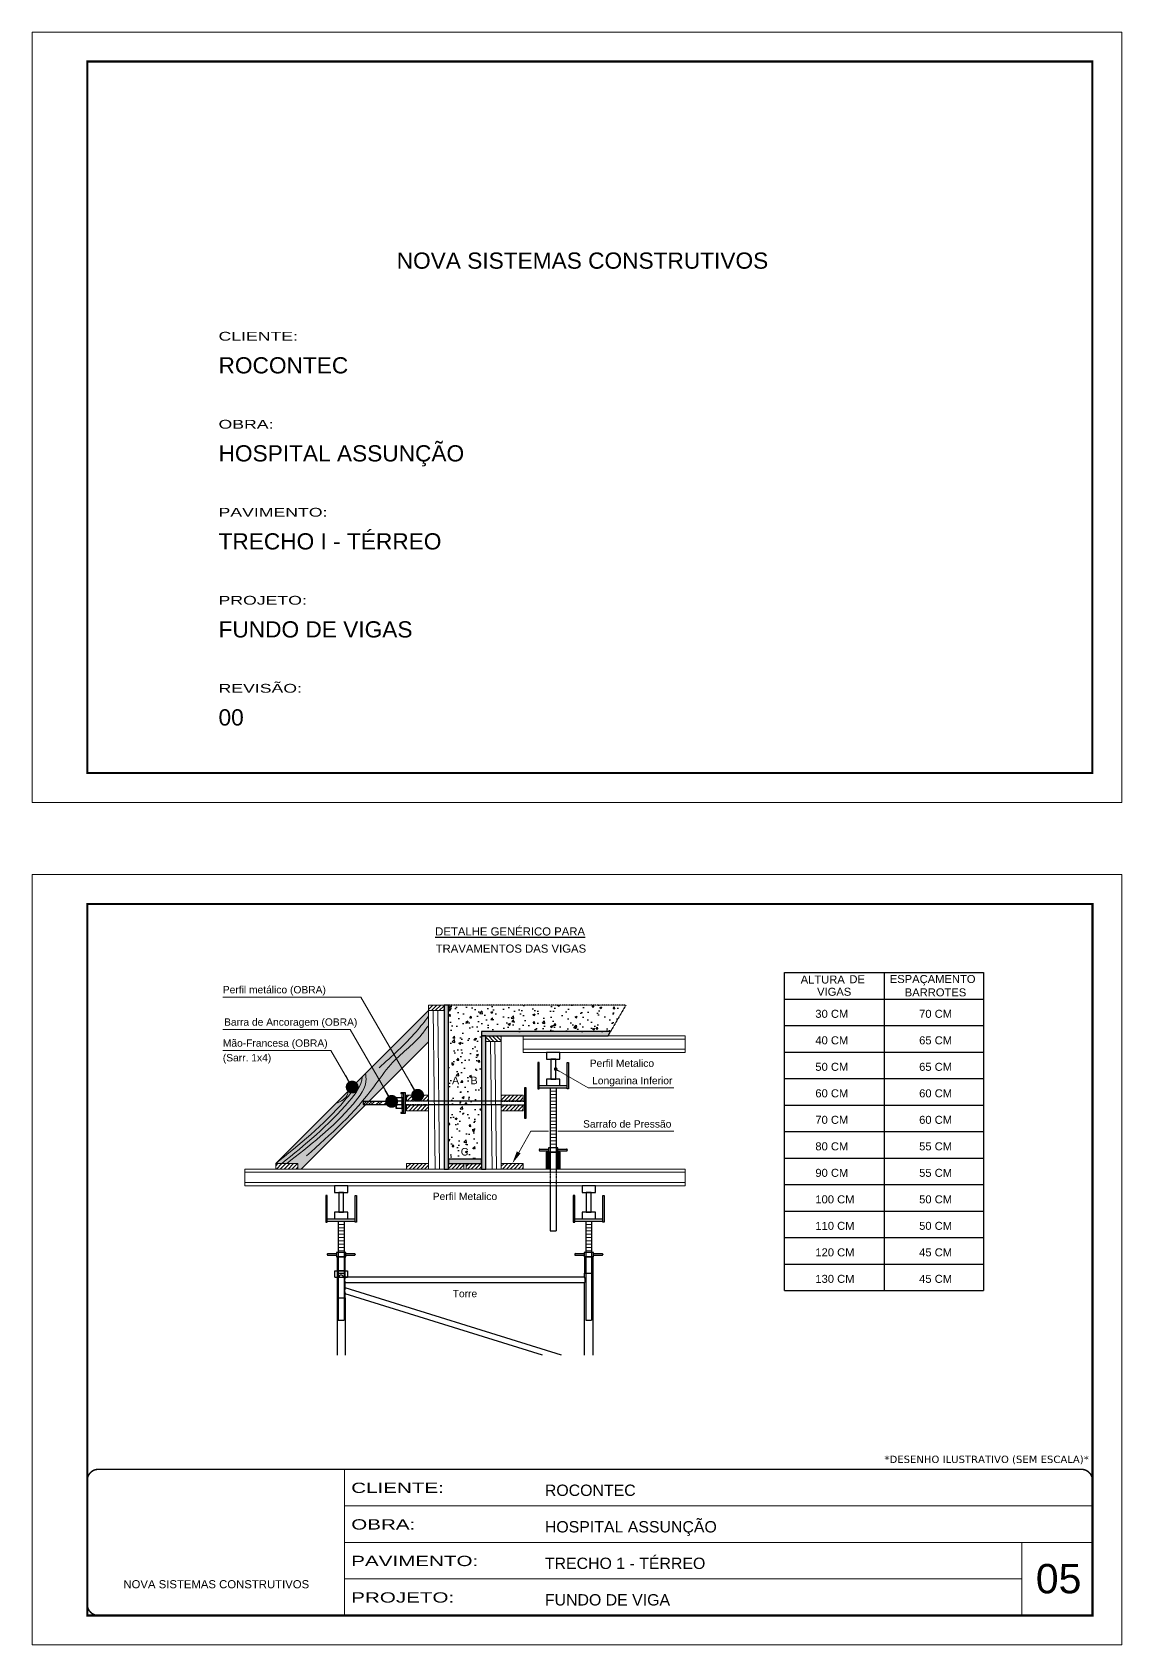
# Model space of a CAD drawing. Extents: x 3171 to 9452, y -2838 to 6252.
# Drawn here: x 3171 to 4656, y 4054 to 6252 of the extents above; entities that cross this region are included whole.
import ezdxf
from ezdxf.enums import TextEntityAlignment as Align

# ---------------------------------------------------------------- set-up
doc = ezdxf.new("R2010")
doc.units = 0
for name, pattern in [('CONTINUO', [0]), ('DASHED', [0.75, 0.5, -0.25]), ('HIDDEN', [0.375, 0.25, -0.125])]:
    doc.linetypes.add(name, pattern=pattern)
doc.layers.add('BARRA DE ANCORAGEM', color=251, linetype='Continuous')
doc.layers.add('GARFOS', color=7, linetype='Continuous')
for name, color, linetype, lineweight in [('CARIMBO', 255, 'Continuous', 9), ('CONCRETO', 251, 'Continuous', 25), ('Demarcação 1', 251, 'Continuous', 9), ('Escoras', 2, 'Continuous', 25), ('Folhas', 255, 'Continuous', 9), ('Forcador', 251, 'Continuous', 25), ('Hachura', 251, 'Continuous', 9), ('Madeira', 126, 'Continuous', 18), ('Perfil Metálico', 224, 'Continuous', 18), ('SARRAFO DE PRESSAO', 251, 'DASHED', 9)]:
    doc.layers.add(name, color=color, linetype=linetype, lineweight=lineweight)
doc.layers.add('Demarcação 2', color=7, linetype='Continuous', lineweight=9, true_color=0xe0e0e0)
doc.styles.add('ARIAL', font='arial.ttf')
doc.styles.get("Standard").update_dxf_attribs({"font": 'arial.ttf'})
doc.styles.add('stylellllll', font='verdana.ttf', dxfattribs={"height": 2})
doc.styles.add('Tecnologia', font='')
doc.styles.get('Tecnologia').set_extended_font_data('Forgotten Futurist')
doc.dimstyles.new('3x', dxfattribs={"dimtxt": 10, "dimasz": 5, "dimexe": 7, "dimexo": 5, "dimgap": 4, "dimtad": 1, "dimdec": 4, "dimlfac": 0.333333, "dimdsep": 46, "dimtxsty": 'Standard', "dimblk": 'DOT', "dimcen": 0.09, "dimclrd": 1, "dimclre": 1, "dimclrt": 2, "dimadec": 0, "dimazin": 2, "dimtfac": 1, "dimtdec": 4, "dimtmove": 0, "dimatfit": 3, "dimldrblk": 'DOT', "dimfxl": 1, "dimtolj": 1, "dimtzin": 0, "dimlwd": 9, "dimlwe": 9, "dimarcsym": 0})
pattern_1 = [(45, (-1569.558, 10643.3112), (-2.6516504, 2.6516504), [])]

# ---------------------------------------------------------------- blocks, each defined once
blk = doc.blocks.new('9999999999')
at = {"color": 30, "linetype": 'CONTINUO'}
for p, q in [((98564.6, 34230.2), (98564.6, 34429.4)), ((98564.6, 34379.6), (99584, 34379.6)), ((98564.6, 34329.8), (99488, 34329.8)), ((99584, 34329.8), (99488, 34329.8)), ((99488, 34329.8), (99488, 34230.2)), ((98564.6, 34280), (99488, 34280))]:
    blk.add_line(p, q, dxfattribs=at)
at = {"color": 30, "linetype": 'CONTINUO', "const_width": 2}
blk.add_lwpolyline([(99584, 34230.2), (99584, 34414.4, 0.414214), (99569, 34429.4), (98229, 34429.4, 0.414214), (98214, 34414.4), (98214, 34245.2, 0.414214), (98229, 34230.2), (99584, 34230.2)], format="xyb", dxfattribs=at)
at = {"layer": 'Folhas'}
blk.add_lwpolyline([(98139, 34190.2), (99624, 34190.2), (99624, 35240.2), (98139, 35240.2)], close=True, dxfattribs=at)
at = {"layer": 'Folhas', "color": 30, "const_width": 3}
blk.add_lwpolyline([(98214, 34230.2), (99584, 34230.2), (99584, 35200.2), (98214, 35200.2)], close=True, dxfattribs=at)
at = {"color": 7, "linetype": 'Continuous', "ltscale": 5, "style": 'ARIAL'}
for s, height, p in [('ROCONTEC', 15.48, (98837.7, 34393.1)), ('HOSPITAL ASSUNÇÃO', 15.483, (98837.7, 34343.3)), ('TRECHO 1 - TÉRREO', 15.483, (98837.7, 34293.5)), ('NOVA SISTEMAS CONSTRUTIVOS', 11.059, (98263.2, 34267.2)), ('FUNDO DE VIGA', 15.483, (98837.7, 34243.7))]:
    blk.add_text(s, height=height, dxfattribs=at).set_placement(p)
at = {"layer": 'Folhas', "color": 7, "style": 'Tecnologia', "width": 1.5}
for s, p in [('CLIENTE:', (98573.7, 34397.2)), ('OBRA:', (98573.7, 34347.3)), ('PAVIMENTO:', (98573.7, 34297.5)), ('PROJETO:', (98573.7, 34247.7))]:
    blk.add_text(s, height=14, dxfattribs=at).set_placement(p)
blk = doc.blocks.new('HT20CT')
at = {"layer": 'Forcador'}
for points in [[(-4, 16), (-4, 20), (4, 20), (4, 16)], [(-1.5, 4), (-1.5, 16), (1.5, 16), (1.5, 4)], [(-4, 0), (-4, 4), (4, 4), (4, 0)]]:
    blk.add_lwpolyline(points, close=True, dxfattribs=at)
blk = doc.blocks.new('_Dot')
at = {"color": 0, "linetype": 'ByBlock', "lineweight": -2}
blk.add_line((-0.5, 0), (-1, 0), dxfattribs=at)
at = {"color": 0, "linetype": 'ByBlock', "const_width": 0.5}
blk.add_lwpolyline([(-0.25, 0, 1), (0.25, 0, 1)], format="xyb", close=True, dxfattribs=at)

msp = doc.modelspace()

# ---------------------------------------------------------------- hatches: boundary and pattern name
at = {"layer": 'CONCRETO', "linetype": 'DASHED', "ltscale": 0.3}
h = msp.add_hatch(dxfattribs=at)
h.set_pattern_fill('AR-CONC', color=256, scale=4, style=0)
h.set_pattern_definition([(50, (-44928.552, -3027.03), (28.690407, -2.510085), [3, -33]), (355, (-44928.552, -3027.03), (-5.550053, 30.087685), [2.4, -26.4]), (100.4514, (-44926.161, -3027.24), (23.140375, 27.577582), [2.549608, -28.045684]), (46.1842, (-44928.552, -3019.03), (42.689642, -6.62076), [4.5, -49.5]), (96.6356, (-44924.995, -3019.58), (37.386508, 38.964715), [3.82441, -42.06852]), (351.1842, (-44928.552, -3019.03), (37.386478, 38.964744), [3.6, -39.6]), (21, (-44924.552, -3021.03), (23.876282, -16.104756), [3, -33]), (326, (-44924.552, -3021.03), (9.732613, 29.006002), [2.4, -26.4]), (71.4514, (-44922.563, -3022.372), (33.608905, 12.90122), [2.549608, -28.045684]), (37.5, (-44928.552, -3027.03), (0.4863942, 13.3157542), [0, -26.08, 0, -26.8, 0, -26.5]), (7.5, (-44928.552, -3027.03), (10.5227815, 15.7764685), [0, -15.28, 0, -25.48, 0, -10.1]), (327.5, (-44937.472, -3027.03), (21.3528974, -0.9021949), [0, -10, 0, -31.2, 0, -41.4]), (317.5, (-44941.472, -3027.03), (23.327447, 4.004199), [0, -13, 0, -20.72, 0, -29.4])])
h.paths.add_polyline_path([(3738.46, 4925.9), (3738.46, 4715.9), (3783.46, 4715.9), (3783.46, 4889.9), (3959.46, 4889.9), (3980.24, 4925.9)])
h.paths.add_polyline_path([(3766.04, 4815.37), (3780.89, 4815.37), (3780.89, 4830.92), (3766.04, 4830.92)], flags=24)
h.paths.add_polyline_path([(3740.73, 4815.37), (3755.62, 4815.37), (3755.62, 4830.92), (3740.73, 4830.92)], flags=24)
h.paths.add_polyline_path([(3752.59, 4717.86), (3768.41, 4717.86), (3768.41, 4733.94), (3752.59, 4733.94)], flags=24)
at = {"layer": 'Demarcação 1'}
for points in [[(3738.46, 4925.9), (3732.46, 4925.9), (3732.46, 4702.4), (3738.46, 4702.4)], [(3959.46, 4889.9), (3783.46, 4889.9), (3783.46, 4883.9), (3955.99, 4883.9)], [(3789.46, 4883.9), (3783.46, 4883.9), (3783.46, 4702.4), (3789.46, 4702.4)], [(3783.46, 4715.9), (3738.46, 4715.9), (3738.46, 4709.9), (3783.46, 4709.9)]]:
    msp.add_hatch(color=256, dxfattribs=at).paths.add_polyline_path(points)
at = {"layer": 'Demarcação 2'}
msp.add_hatch(color=256, dxfattribs=at).paths.add_polyline_path([(3711.46, 4875.97), (3711.46, 4918.4), (3502.98, 4709.91), (3533.05, 4709.91), (3533.05, 4702.4), (3537.89, 4702.4), (3625.68, 4790.19), (3622.01, 4790.19), (3622.01, 4794.61), (3630.1, 4794.61)])
at = {"layer": 'Hachura'}
h = msp.add_hatch(dxfattribs=at)
h.set_pattern_fill('ANSI31', color=256, scale=30, style=0)
h.set_pattern_definition(pattern_1)
h.paths.add_polyline_path([(3711.46, 4925.9), (3732.46, 4925.9), (3732.46, 4918.4), (3711.46, 4918.4)])
h = msp.add_hatch(dxfattribs=at)
h.set_pattern_fill('ANSI31', color=256, scale=30, style=0)
h.set_pattern_definition([(135, (11272.353, 9199.0063), (2.6516504, 2.6516504), [])])
h.paths.add_polyline_path([(3789.46, 4883.9), (3810.46, 4883.9), (3810.46, 4876.4), (3789.46, 4876.4)])
h = msp.add_hatch(dxfattribs=at)
h.set_pattern_fill('ANSI32', color=256, scale=20, angle=90, style=0)
h.set_pattern_definition([(45, (12278.535, -4181.933), (5.303301, -5.303301), []), (45, (12278.535, -4178.397), (5.303301, -5.303301), [])])
h.paths.add_polyline_path([(3622.01, 4790.19), (3622.01, 4794.61), (3667.01, 4794.61), (3667.01, 4790.19)])
h = msp.add_hatch(dxfattribs=at)
h.set_pattern_fill('ANSI31', color=256, scale=30, style=0)
h.set_pattern_definition(pattern_1)
h.paths.add_polyline_path([(3711.46, 4795.4), (3711.46, 4802.92), (3681.4, 4802.92), (3681.4, 4795.4)])
h = msp.add_hatch(dxfattribs=at)
h.set_pattern_fill('ANSI31', color=256, scale=30, style=0)
h.set_pattern_definition(pattern_1)
h.paths.add_polyline_path([(3840.53, 4795.4), (3840.53, 4802.92), (3810.46, 4802.92), (3810.46, 4795.4)])
h = msp.add_hatch(dxfattribs=at)
h.set_pattern_fill('ANSI31', color=256, scale=30, style=0)
h.set_pattern_definition(pattern_1)
h.paths.add_polyline_path([(3681.4, 4781.87), (3711.46, 4781.87), (3711.46, 4789.39), (3681.4, 4789.39)])
h = msp.add_hatch(dxfattribs=at)
h.set_pattern_fill('ANSI31', color=256, scale=30, style=0)
h.set_pattern_definition(pattern_1)
h.paths.add_polyline_path([(3810.46, 4781.87), (3840.53, 4781.87), (3840.53, 4789.39), (3810.46, 4789.39)])
h = msp.add_hatch(dxfattribs=at)
h.set_pattern_fill('ANSI31', color=256, scale=30, style=0)
h.set_pattern_definition([(45, (-1747.9734, 10550.3045), (-2.6516504, 2.6516504), [])])
h.paths.add_polyline_path([(3533.05, 4702.4), (3533.05, 4709.91), (3502.98, 4709.91), (3502.98, 4702.4)])
h = msp.add_hatch(dxfattribs=at)
h.set_pattern_fill('ANSI31', color=256, scale=30, style=0)
h.set_pattern_definition(pattern_1)
h.paths.add_polyline_path([(3681.46, 4702.4), (3711.46, 4702.4), (3711.46, 4709.9), (3681.46, 4709.9)])
h = msp.add_hatch(dxfattribs=at)
h.set_pattern_fill('ANSI31', color=256, scale=30, style=0)
h.set_pattern_definition(pattern_1)
h.paths.add_polyline_path([(3738.46, 4709.9), (3759.46, 4709.9), (3759.46, 4702.4), (3738.46, 4702.4)])
h = msp.add_hatch(dxfattribs=at)
h.set_pattern_fill('ANSI31', color=256, scale=30, style=0)
h.set_pattern_definition(pattern_1)
h.paths.add_polyline_path([(3783.46, 4702.4), (3783.46, 4709.9), (3762.46, 4709.9), (3762.46, 4702.4)])
h = msp.add_hatch(dxfattribs=at)
h.set_pattern_fill('ANSI31', color=256, scale=30, style=0)
h.set_pattern_definition(pattern_1)
h.paths.add_polyline_path([(3840.46, 4709.9), (3810.46, 4709.9), (3810.46, 4702.4), (3840.46, 4702.4)])
at = {"layer": 'Perfil Metálico'}
for points in [[(3871.82, 4702.4), (3876.32, 4702.4), (3876.32, 4725.2), (3871.82, 4725.2)], [(3886.2, 4702.4), (3890.7, 4702.4), (3890.7, 4725.2), (3886.2, 4725.2)]]:
    msp.add_hatch(color=256, dxfattribs=at).paths.add_polyline_path(points)

# ---------------------------------------------------------------- linework, layer by layer
for points in [[(3738.46, 4925.9), (3732.46, 4925.9), (3732.46, 4702.4), (3738.46, 4702.4)], [(3959.46, 4889.9), (3783.46, 4889.9), (3783.46, 4883.9), (3955.99, 4883.9)], [(3789.46, 4883.9), (3783.46, 4883.9), (3783.46, 4702.4), (3789.46, 4702.4)], [(3783.46, 4715.9), (3738.46, 4715.9), (3738.46, 4709.9), (3783.46, 4709.9)]]:
    msp.add_lwpolyline(points, close=True)
at = {"layer": 'BARRA DE ANCORAGEM'}
for p, q in [((3674.89, 4799.91), (3676.06, 4805.21)), ((3677.22, 4806.09), (3677.22, 4778.7)), ((3810.46, 4795.06), (3711.46, 4795.06)), ((3674.89, 4784.89), (3676.06, 4779.58)), ((3810.46, 4789.73), (3711.46, 4789.73))]:
    msp.add_line(p, q, dxfattribs=at)
at = {"layer": 'BARRA DE ANCORAGEM', "linetype": 'HIDDEN'}
for p, q in [((3711.46, 4795.06), (3679.9, 4795.06)), ((3810.46, 4795.06), (3842.03, 4795.06)), ((3711.46, 4789.73), (3679.9, 4789.73)), ((3810.46, 4789.73), (3842.03, 4789.73))]:
    msp.add_line(p, q, dxfattribs=at)
at = {"layer": 'BARRA DE ANCORAGEM', "flags": 128}
for points in [[(3667.01, 4794.61), (3622.01, 4794.61), (3622.01, 4790.19), (3667.01, 4790.19)], [(3677.22, 4806.09), (3673.66, 4806.09), (3673.66, 4805.21), (3677.22, 4805.21)], [(3677.22, 4799.91), (3674.89, 4799.91), (3674.89, 4784.89), (3677.22, 4784.89)], [(3679.9, 4778.7), (3679.9, 4806.09), (3677.22, 4806.09), (3677.22, 4778.7)], [(3844.43, 4771.59), (3844.43, 4813.2), (3842.03, 4813.2), (3842.03, 4771.59)], [(3677.22, 4779.58), (3673.66, 4779.58), (3673.66, 4778.7), (3677.22, 4778.7)]]:
    msp.add_lwpolyline(points, close=True, dxfattribs=at)
for points in [[(3674.89, 4795.05), (3668.77, 4795.05, -0.729796), (3668.77, 4799.91, -0.729796)], [(3674.89, 4789.75), (3668.77, 4789.75, -0.6666667), (3668.77, 4795.05, -0.6666667)]]:
    msp.add_lwpolyline(points, format="xyb", dxfattribs=at)
for points in [[(3674.89, 4784.89), (3667.01, 4784.89), (3667.01, 4799.91), (3674.89, 4799.91)], [(3674.89, 4791.95), (3677.22, 4791.95), (3677.22, 4792.84), (3674.89, 4792.84), (3674.89, 4791.95), (3674.89, 4792.84)]]:
    msp.add_lwpolyline(points, dxfattribs=at)
at = {"layer": 'BARRA DE ANCORAGEM'}
msp.add_arc((3669.55, 4787.32), 2.55, 107.75636, 252.24364, dxfattribs=at)
at = {"layer": 'CONCRETO', "linetype": 'DASHED', "ltscale": 0.3}
for q in [(3738.46, 4925.9), (3959.46, 4889.9)]:
    msp.add_line((3980.24, 4925.9), q, dxfattribs=at)
at = {"layer": 'Escoras'}
for p, q in [((3886.89, 4725.2), (3875.64, 4725.2)), ((3586.59, 4582.85), (3586.59, 4448.75)), ((3597.84, 4582.85), (3586.59, 4582.85)), ((3597.84, 4560.35), (3597.84, 4582.85)), ((3935.34, 4582.85), (3924.09, 4582.85)), ((3924.09, 4582.85), (3924.09, 4560.35)), ((3935.34, 4582.85), (3935.34, 4448.75)), ((3583.78, 4563.72), (3600.65, 4563.72)), ((3583.78, 4554.95), (3583.78, 4563.72)), ((3583.78, 4554.95), (3589.29, 4554.95)), ((3586.59, 4560.35), (3597.84, 4560.35)), ((3596.15, 4563.7), (3588.28, 4563.7)), ((3596.15, 4554.67), (3588.28, 4554.67)), ((3595.14, 4554.95), (3600.65, 4554.95)), ((3597.84, 4554.72), (3597.84, 4560.35)), ((3924.09, 4554.72), (3597.84, 4554.72)), ((3600.65, 4563.72), (3600.65, 4554.95)), ((3924.09, 4560.35), (3935.34, 4560.35)), ((3924.09, 4554.72), (3924.09, 4560.35)), ((3924.09, 4547.07), (3597.84, 4547.07)), ((3597.84, 4540.72), (3597.84, 4547.07)), ((3892.6, 4448.75), (3597.84, 4540.23)), ((3866.79, 4448.75), (3597.84, 4532.22)), ((3597.84, 4526.6), (3597.84, 4532.22)), ((3924.09, 4448.75), (3924.09, 4547.07)), ((3586.59, 4526.6), (3597.84, 4526.6)), ((3597.84, 4526.6), (3597.84, 4448.75))]:
    msp.add_line(p, q, dxfattribs=at)
for centre, radius, start, end in [((3592.21, 4554.95), 2.92, 0, 180), ((3605.41, 4550.9), 8.48, 153.19207, 206.80793), ((3916.52, 4550.9), 8.48, 333.19207, 26.80793), ((3607.25, 4536.47), 10.33, 155.71056, 204.28944)]:
    msp.add_arc(centre, radius, start, end, dxfattribs=at)
at = {"layer": 'Folhas'}
msp.add_lwpolyline([(3171.19, 5202.32), (4656.19, 5202.32), (4656.19, 6252.32), (3171.19, 6252.32)], close=True, dxfattribs=at)
at = {"layer": 'Folhas', "color": 30, "const_width": 3}
msp.add_lwpolyline([(3246.19, 5242.32), (4616.19, 5242.32), (4616.19, 6212.32), (3246.19, 6212.32)], close=True, dxfattribs=at)
at = {"layer": 'Forcador', "linetype": 'Continuous'}
for p, q in [((3862.14, 4816.1), (3900.39, 4816.1)), ((3862.14, 4812.95), (3900.39, 4812.95)), ((3877.32, 4812.95), (3877.32, 4702.4)), ((3885.2, 4812.95), (3885.2, 4702.4)), ((3862.14, 4728.57), (3862.14, 4728.12)), ((3863.15, 4729.58), (3874.96, 4729.58)), ((3863.15, 4727.11), (3874.96, 4727.11)), ((3887.56, 4729.58), (3899.37, 4729.58)), ((3887.56, 4727.11), (3899.37, 4727.11)), ((3900.39, 4728.57), (3900.39, 4728.12)), ((3877.32, 4679.6), (3877.32, 4617.95)), ((3885.2, 4679.6), (3885.2, 4617.95)), ((3573.09, 4634.6), (3611.34, 4634.6)), ((3573.09, 4631.45), (3611.34, 4631.45)), ((3588.28, 4631.45), (3588.28, 4496.45)), ((3596.15, 4631.45), (3596.15, 4496.45)), ((3877.32, 4617.95), (3885.2, 4617.95)), ((3910.59, 4634.6), (3948.84, 4634.6)), ((3910.59, 4631.45), (3948.84, 4631.45)), ((3925.78, 4631.45), (3925.78, 4496.45)), ((3933.65, 4631.45), (3933.65, 4496.45)), ((3573.09, 4586.22), (3573.09, 4585.77)), ((3574.1, 4587.23), (3585.91, 4587.23)), ((3574.1, 4584.76), (3585.91, 4584.76)), ((3598.51, 4587.23), (3610.33, 4587.23)), ((3598.51, 4584.76), (3610.33, 4584.76)), ((3611.34, 4586.22), (3611.34, 4585.77)), ((3910.59, 4586.22), (3910.59, 4585.77)), ((3911.6, 4587.23), (3923.41, 4587.23)), ((3911.6, 4584.76), (3923.41, 4584.76)), ((3936.01, 4587.23), (3947.83, 4587.23)), ((3936.01, 4584.76), (3947.83, 4584.76)), ((3948.84, 4586.22), (3948.84, 4585.77)), ((3588.28, 4496.45), (3596.15, 4496.45)), ((3925.78, 4496.45), (3933.65, 4496.45))]:
    msp.add_line(p, q, dxfattribs=at)
at = {"layer": 'Forcador', "linetype": 'HIDDEN'}
for p, q in [((3877.32, 4702.4), (3877.32, 4679.6)), ((3885.2, 4702.4), (3885.2, 4679.6))]:
    msp.add_line(p, q, dxfattribs=at)
at = {"layer": 'Forcador', "linetype": 'Continuous'}
for points in [[(3860.22, 4847.6), (3860.22, 4811.6), (3862.14, 4811.6), (3862.14, 4847.6)], [(3902.3, 4847.6), (3902.3, 4811.6), (3900.39, 4811.6), (3900.39, 4847.6)], [(3874.96, 4731.05), (3874.96, 4725.2), (3887.56, 4725.2), (3887.56, 4731.05)], [(3571.18, 4666.1), (3571.18, 4630.1), (3573.09, 4630.1), (3573.09, 4666.1)], [(3613.25, 4666.1), (3613.25, 4630.1), (3611.34, 4630.1), (3611.34, 4666.1)], [(3908.68, 4666.1), (3908.68, 4630.1), (3910.59, 4630.1), (3910.59, 4666.1)], [(3950.75, 4666.1), (3950.75, 4630.1), (3948.84, 4630.1), (3948.84, 4666.1)], [(3585.91, 4588.7), (3585.91, 4582.85), (3598.51, 4582.85), (3598.51, 4588.7)], [(3923.41, 4588.7), (3923.41, 4582.85), (3936.01, 4582.85), (3936.01, 4588.7)]]:
    msp.add_lwpolyline(points, close=True, dxfattribs=at)
for centre, start, end in [((3863.15, 4728.57), 90, 180), ((3863.15, 4728.12), 180, 270), ((3899.37, 4728.57), 0, 90), ((3899.37, 4728.12), 270, 0), ((3574.1, 4586.22), 90, 180), ((3574.1, 4585.77), 180, 270), ((3610.33, 4586.22), 0, 90), ((3610.33, 4585.77), 270, 0), ((3911.6, 4586.22), 90, 180), ((3911.6, 4585.77), 180, 270), ((3947.83, 4586.22), 0, 90), ((3947.83, 4585.77), 270, 0)]:
    msp.add_arc(centre, 1.01, start, end, dxfattribs=at)
at = {"layer": 'GARFOS', "color": 2, "ltscale": 1.5}
for p, q in [((4196.39, 4536.65), (4196.39, 4970.28)), ((4196.39, 4970.28), (4467.93, 4970.28)), ((4332.16, 4970.28), (4332.16, 4536.65)), ((4467.93, 4970.28), (4467.93, 4536.65)), ((4196.39, 4934.15), (4467.93, 4934.15)), ((4196.39, 4934.15), (4467.93, 4934.15)), ((4196.39, 4898.01), (4467.93, 4898.01)), ((4196.39, 4861.88), (4467.93, 4861.88)), ((4196.39, 4825.74), (4467.93, 4825.74)), ((4196.39, 4789.6), (4467.93, 4789.6)), ((4196.39, 4753.47), (4467.93, 4753.47)), ((4196.39, 4717.33), (4467.93, 4717.33)), ((4196.39, 4681.2), (4467.93, 4681.2)), ((4196.39, 4645.06), (4467.93, 4645.06)), ((4196.39, 4608.92), (4467.93, 4608.92)), ((4196.39, 4572.79), (4467.93, 4572.79)), ((4196.39, 4536.65), (4467.93, 4536.65))]:
    msp.add_line(p, q, dxfattribs=at)
at = {"layer": 'Hachura'}
for p, q in [((3720.49, 4702.4), (3717.79, 4918.4)), ((3726.49, 4702.4), (3723.79, 4918.4)), ((3797.96, 4702.4), (3795.79, 4876.4)), ((3803.96, 4702.4), (3801.79, 4876.4)), ((3885.2, 4808.43), (3877.32, 4808.43)), ((3885.2, 4803.91), (3877.32, 4803.91)), ((3885.2, 4799.4), (3877.32, 4799.4)), ((3885.2, 4794.88), (3877.32, 4794.88)), ((3885.2, 4790.36), (3877.32, 4790.36)), ((3885.2, 4785.85), (3877.32, 4785.85)), ((3885.2, 4781.33), (3877.32, 4781.33)), ((3885.2, 4776.81), (3877.32, 4776.81)), ((3885.2, 4772.3), (3877.32, 4772.3)), ((3885.2, 4767.78), (3877.32, 4767.78)), ((3885.2, 4763.27), (3877.32, 4763.27)), ((3885.2, 4758.75), (3877.32, 4758.75)), ((3885.2, 4754.23), (3877.32, 4754.23)), ((3885.2, 4749.72), (3877.32, 4749.72)), ((3885.2, 4745.2), (3877.32, 4745.2)), ((3885.2, 4740.68), (3877.32, 4740.68)), ((3885.2, 4736.17), (3877.32, 4736.17)), ((3596.15, 4626.93), (3588.28, 4626.93)), ((3596.15, 4622.41), (3588.28, 4622.41)), ((3596.15, 4617.9), (3588.28, 4617.9)), ((3933.65, 4626.93), (3925.78, 4626.93)), ((3933.65, 4622.41), (3925.78, 4622.41)), ((3933.65, 4617.9), (3925.78, 4617.9)), ((3596.15, 4613.38), (3588.28, 4613.38)), ((3596.15, 4608.86), (3588.28, 4608.86)), ((3596.15, 4604.35), (3588.28, 4604.35)), ((3596.15, 4599.83), (3588.28, 4599.83)), ((3596.15, 4595.31), (3588.28, 4595.31)), ((3933.65, 4613.38), (3925.78, 4613.38)), ((3933.65, 4608.86), (3925.78, 4608.86)), ((3933.65, 4604.35), (3925.78, 4604.35)), ((3933.65, 4599.83), (3925.78, 4599.83)), ((3933.65, 4595.31), (3925.78, 4595.31)), ((3596.15, 4590.8), (3588.28, 4590.8)), ((3933.65, 4590.8), (3925.78, 4590.8))]:
    msp.add_line(p, q, dxfattribs=at)
at = {"layer": 'Hachura', "color": 1}
for p, q in [((3834.21, 4725.05), (3850.87, 4753.9)), ((3850.87, 4753.9), (3874.82, 4753.9)), ((3887.7, 4753.9), (4045.81, 4753.9))]:
    msp.add_line(p, q, dxfattribs=at)
at = {"layer": 'Hachura'}
for points in [[(3711.46, 4910.6), (3694.42, 4889.64), (3643.84, 4840.38)], [(3544.95, 4720.4), (3636.84, 4814.53), (3659.79, 4845.01), (3702.16, 4886.06), (3711.46, 4898.51)], [(3518.01, 4709.91), (3608.51, 4790.82), (3626.17, 4825.65), (3625.43, 4832.36)], [(3584.72, 4791.66), (3601.06, 4804.31), (3601.84, 4808.77)]]:
    msp.add_spline(points, degree=3, dxfattribs=at)
for points, knots in [([(3502.98, 4709.91), (3535.21, 4735.65), (3574.43, 4766.96), (3610.13, 4811.54), (3613.15, 4820.08)], [0, 0, 0, 0, 127.741989, 155.4442459, 155.4442459, 155.4442459, 155.4442459]), ([(3511.33, 4709.91), (3542.68, 4735.39), (3583.34, 4768.43), (3620.42, 4815.81), (3620.91, 4827.84)], [0, 0, 0, 0, 125.1825812, 162.3251979, 162.3251979, 162.3251979, 162.3251979])]:
    msp.add_open_spline(points, degree=3, knots=knots, dxfattribs=at)
at = {"layer": 'Hachura', "color": 1}
msp.add_solid([(3836.74, 4723.59), (3825.46, 4709.9), (3831.69, 4726.51)], dxfattribs=at)
at = {"layer": 'Madeira'}
for p, q in [((3711.46, 4918.4), (3502.98, 4709.91)), ((3711.46, 4918.4), (3711.46, 4709.9)), ((3711.46, 4875.97), (3537.89, 4702.4)), ((3810.46, 4709.9), (3810.46, 4876.4))]:
    msp.add_line(p, q, dxfattribs=at)
for points in [[(3711.46, 4918.4), (3732.46, 4918.4), (3732.46, 4925.9), (3711.46, 4925.9)], [(3810.46, 4876.4), (3789.46, 4876.4), (3789.46, 4883.9), (3810.46, 4883.9)], [(3681.4, 4802.92), (3711.46, 4802.92), (3711.46, 4795.4), (3681.4, 4795.4)], [(3810.46, 4802.92), (3840.53, 4802.92), (3840.53, 4795.4), (3810.46, 4795.4)], [(3681.4, 4781.87), (3711.46, 4781.87), (3711.46, 4789.39), (3681.4, 4789.39)], [(3810.46, 4781.87), (3840.53, 4781.87), (3840.53, 4789.39), (3810.46, 4789.39)], [(3502.98, 4709.91), (3533.05, 4709.91), (3533.05, 4702.4), (3502.98, 4702.4)], [(3681.46, 4702.4), (3711.46, 4702.4), (3711.46, 4709.9), (3681.46, 4709.9)], [(3759.46, 4702.4), (3738.46, 4702.4), (3738.46, 4709.9), (3759.46, 4709.9)], [(3762.46, 4702.4), (3783.46, 4702.4), (3783.46, 4709.9), (3762.46, 4709.9)], [(3840.46, 4702.4), (3810.46, 4702.4), (3810.46, 4709.9), (3840.46, 4709.9)]]:
    msp.add_lwpolyline(points, close=True, dxfattribs=at)
at = {"layer": 'Perfil Metálico'}
for p, q in [((3840.46, 4879.4), (4060.96, 4879.4)), ((3840.46, 4865.6), (4060.96, 4865.6)), ((3460.96, 4697.9), (4060.96, 4697.9)), ((3460.96, 4684.1), (4060.96, 4684.1))]:
    msp.add_line(p, q, dxfattribs=at)
for points in [[(3840.46, 4861.1), (4060.96, 4861.1), (4060.96, 4883.9), (3840.46, 4883.9)], [(3876.32, 4702.4), (3871.82, 4702.4), (3871.82, 4725.2), (3876.32, 4725.2)], [(3886.2, 4702.4), (3890.7, 4702.4), (3890.7, 4725.2), (3886.2, 4725.2)], [(3460.96, 4679.6), (4060.96, 4679.6), (4060.96, 4702.4), (3460.96, 4702.4)]]:
    msp.add_lwpolyline(points, close=True, dxfattribs=at)

# ---------------------------------------------------------------- block references
at = {"layer": 'Forcador', "linetype": 'Continuous', "xscale": -2.25, "yscale": 2.25, "zscale": 2.25}
for p in [(3881.26, 4816.1), (3929.71, 4634.6)]:
    msp.add_blockref('HT20CT', p, dxfattribs=at)
at = {"layer": 'Forcador', "xscale": -2.25, "yscale": 2.25, "zscale": 2.25}
msp.add_blockref('HT20CT', (3592.21, 4634.6), dxfattribs=at)
at = {"layer": 'SARRAFO DE PRESSAO', "color": 6, "linetype": 'ByBlock'}
msp.add_blockref('9999999999', (-94967.79, -30136.46), dxfattribs=at)

# ---------------------------------------------------------------- texts
at = {"color": 0, "linetype": 'Continuous', "ltscale": 5, "style": 'ARIAL'}
for s, height, p in [('NOVA SISTEMAS CONSTRUTIVOS', 22.1184, (3667.93, 5929.9)), ('ROCONTEC', 22.118, (3425.09, 5787.12)), ('HOSPITAL ASSUNÇÃO', 22.1184, (3425.09, 5667.12)), ('TRECHO I - TÉRREO', 22.1184, (3425.09, 5547.12)), ('FUNDO DE VIGAS', 22.1184, (3425.09, 5427.12)), ('00', 22.118, (3425.09, 5307.12))]:
    msp.add_text(s, height=height, dxfattribs=at).set_placement(p)
for s, p in [('%%UDETALHE GENÉRICO PARA', (3822.51, 5020.8)), ('TRAVAMENTOS DAS VIGAS', (3823.58, 4997.4))]:
    msp.add_text(s, height=11.0592, dxfattribs=at).set_placement(p, align=Align.CENTER)
at = {"layer": 'CARIMBO', "style": 'ARIAL'}
for s, height, p in [('Perfil metálico (OBRA)', 10, (3430.93, 4941.91)), ('Barra de Ancoragem (OBRA)', 10, (3432.61, 4897.79)), ('Mão-Francesa (OBRA)', 10, (3430.93, 4869.13)), ('Longarina Inferior', 10, (3934.25, 4818.02)), ('Sarrafo de Pressão', 10, (3921.98, 4758.9)), ('05', 40, (4539.05, 4123.89))]:
    msp.add_text(s, height=height, dxfattribs=at).set_placement(p)
msp.add_text('(Sarr. 1x4)', height=10, dxfattribs=at).set_placement((3430.93, 4859.13), align=Align.TOP_LEFT)
for s, p in [('Perfil Metalico', (3974.9, 4846.6)), ('Perfil Metalico', (3760.96, 4665.1)), ('Torre', (3760.96, 4532.58))]:
    msp.add_text(s, height=10, dxfattribs=at).set_placement(p, align=Align.MIDDLE_CENTER)
at = {"layer": 'CARIMBO', "color": 0, "linetype": 'Continuous', "style": 'ARIAL'}
for s, p in [('A', (3748.17, 4823.15)), ('B', (3773.46, 4823.15)), ('C', (3760.5, 4725.9))]:
    msp.add_text(s, height=10.37, dxfattribs=at).set_placement(p, align=Align.MIDDLE_CENTER)
at = {"layer": 'CARIMBO', "style": 'stylellllll'}
msp.add_text('*DESENHO ILUSTRATIVO (SEM ESCALA)*', height=10, dxfattribs=at).set_placement((4611.19, 4301.57), align=Align.RIGHT)
at = {"layer": 'Folhas', "color": 30, "style": 'Tecnologia', "width": 1.5}
for s, p in [('CLIENTE:', (3425.09, 5831.83)), ('OBRA:', (3425.09, 5711.83)), ('PAVIMENTO:', (3425.09, 5591.83)), ('PROJETO:', (3425.09, 5471.83)), ('REVISÃO:', (3425.09, 5351.83))]:
    msp.add_text(s, height=12, dxfattribs=at).set_placement(p)
at = {"layer": 'GARFOS', "color": 2, "ltscale": 1.5}
for s, height, p in [('ALTURA   ', 10.91, (4218.58, 4955.32)), ('VIGAS', 10.91, (4240.94, 4938.62)), ('DE', 10.91, (4284.97, 4955.7)), ('ESPAÇAMENTO', 10.9102, (4340.03, 4956.01)), ('BARROTES', 10.91, (4360.44, 4937.78)), ('30 CM', 10.91, (4238.58, 4908.55)), ('70 CM', 10.91, (4380.05, 4908.55)), ('40 CM', 10.91, (4238.58, 4872.41)), ('65 CM', 10.91, (4380.05, 4872.41)), ('50 CM', 10.91, (4238.58, 4836.28)), ('65 CM', 10.91, (4380.05, 4836.28)), ('60 CM', 10.91, (4238.58, 4800.14)), ('60 CM', 10.91, (4380.05, 4800.14)), ('70 CM', 10.91, (4238.58, 4764)), ('60 CM', 10.91, (4380.05, 4764)), ('80 CM', 10.91, (4238.58, 4727.87)), ('55 CM', 10.91, (4380.05, 4727.87)), ('90 CM', 10.91, (4238.58, 4691.73)), ('55 CM', 10.91, (4380.05, 4691.73)), ('100 CM', 10.91, (4238.58, 4655.6)), ('50 CM', 10.91, (4380.05, 4655.6)), ('110 CM', 10.91, (4238.58, 4619.46)), ('50 CM', 10.91, (4380.05, 4619.46)), ('120 CM', 10.91, (4238.58, 4583.32)), ('45 CM', 10.91, (4380.05, 4583.32)), ('130 CM', 10.91, (4238.58, 4547.19)), ('45 CM', 10.91, (4380.05, 4547.19))]:
    msp.add_text(s, height=height, dxfattribs=at).set_placement(p)

# ---------------------------------------------------------------- leaders
msp.add_leader([(3884.64, 4838.6), (3928.94, 4813.02), (4045.81, 4813.02)], dimstyle='3x', override={"dimgap": 4, "dimtad": 0})
at = {"layer": 'Hachura'}
for points, override in [([(3696.43, 4802.92), (3619.07, 4936.91), (3430.93, 4936.91)], {"dimasz": 17.5, "dimtad": 0}), ([(3661.08, 4794.61), (3604.39, 4892.79), (3430.93, 4892.79)], {"dimasz": 17.5, "dimtad": 0}), ([(3607.22, 4814.16), (3578.37, 4864.13), (3430.93, 4864.13)], {"dimasz": 17.5, "dimgap": 4, "dimtad": 0})]:
    msp.add_leader(points, dimstyle='3x', override=override, dxfattribs=at)

doc.saveas('drawing.dxf')
